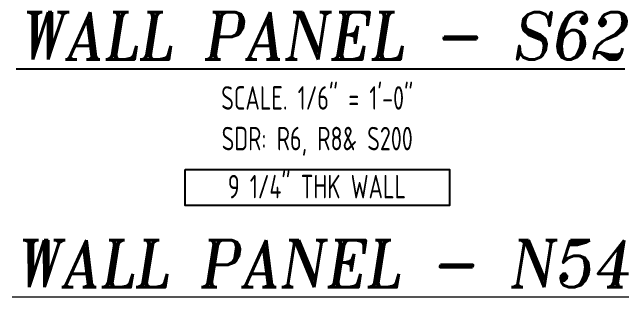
# Model space of a CAD drawing. Header units: inches. Extents: x -3675 to 38568, y -2433 to 4174.
# Drawn here: x 24537.8 to 24714.8, y 149.2 to 230.8 of the extents above; entities that cross this region are included whole.
import ezdxf
from ezdxf.enums import TextEntityAlignment as Align

# ---------------------------------------------------------------- set-up
doc = ezdxf.new("R2010")
doc.units = ezdxf.units.IN
doc.header["$MEASUREMENT"] = 0
doc.layers.get('0').update_dxf_attribs({"linetype": 'CONTINUOUS'})
doc.layers.add('0-35TEXT', color=3, linetype='CONTINUOUS')
doc.layers.add('0-50', color=10, linetype='CONTINUOUS')
doc.layers.add('COVER', color=6, linetype='CONTINUOUS', lineweight=0, plot=False)
doc.styles.add('AR', font='ARCHQUIK.shx', dxfattribs={"width": 0.8})
doc.styles.add('ROMANT', font='romant')

msp = doc.modelspace()

# ---------------------------------------------------------------- linework, layer by layer
at = {"layer": '0-50'}
msp.add_lwpolyline([(24587.44934, 185.69915), (24663.33618, 185.69915), (24663.33618, 175.34279), (24587.44934, 175.34279)], close=True, dxfattribs=at)

# ---------------------------------------------------------------- texts
at = {"color": 7, "linetype": 'Continuous', "style": 'ROMANT', "oblique": 9, "width": 0.95}
msp.add_text('%%UWALL PANEL - S62', height=13.5, dxfattribs=at).set_placement((24626.76463, 217.27105), align=Align.CENTER)
at = {"layer": '0-35TEXT', "style": 'AR', "width": 0.8}
for s, p in [('SCALE. 1/6" = 1\'-0"', (24625.39276, 202.82416)), ('SDR: R6, R8& S200', (24625.39276, 191.15597)), ('9 1/4" THK WALL', (24625.31584, 177.36795))]:
    msp.add_text(s, height=6.7498312, dxfattribs=at).set_placement(p, align=Align.CENTER)
at = {"layer": 'COVER', "style": 'ROMANT', "oblique": 9, "width": 0.95}
msp.add_text('%%UWALL PANEL - N54', height=13.5, dxfattribs=at).set_placement((24626.76463, 151.85018), align=Align.CENTER)

doc.saveas('drawing.dxf')
